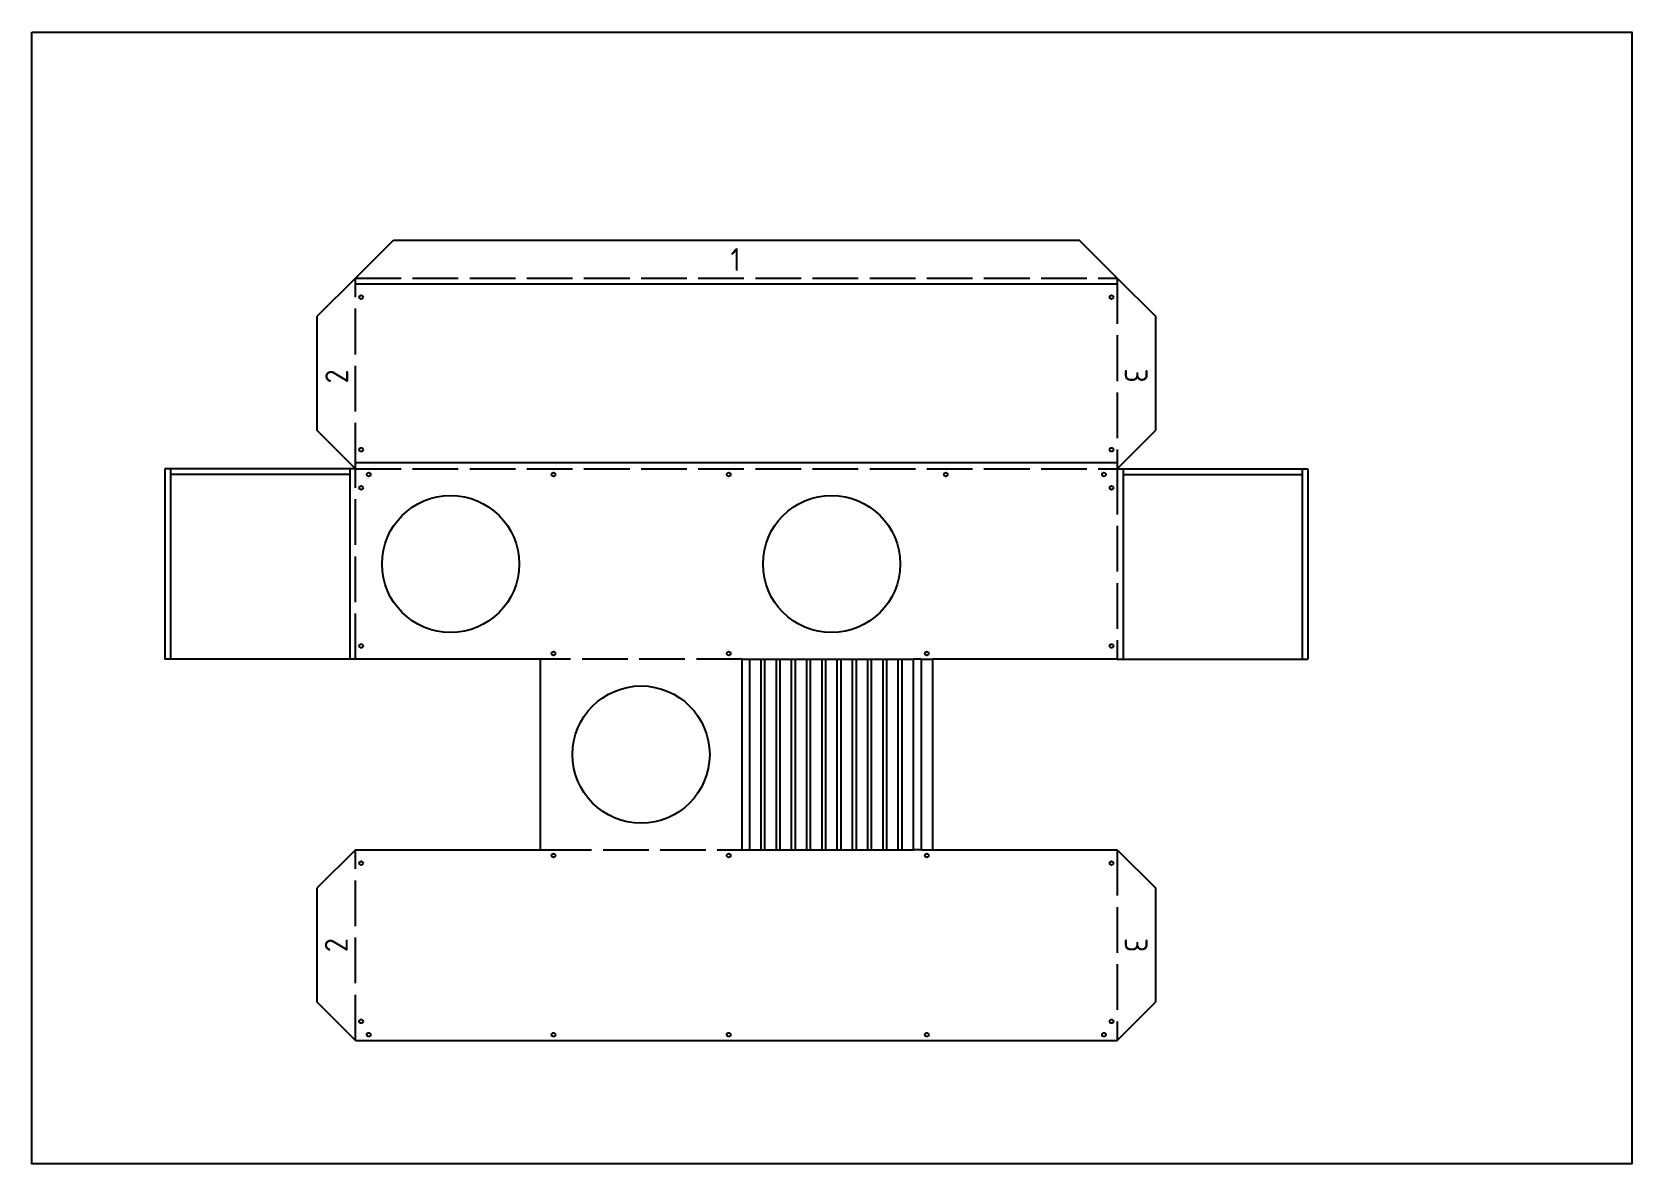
# Model space of a CAD drawing. Header units: centimetres. Extents: x 0.7 to 42.7, y 0.6 to 30.3.
import ezdxf

# ---------------------------------------------------------------- set-up
doc = ezdxf.new("R2010")
doc.units = ezdxf.units.CM
doc.linetypes.add('ACAD_ISO02W100', pattern=[15, 12, -3])
for name, color, linetype in [('1. CORTE', 5, 'Continuous'), ('2. GRAVURA', 1, 'Continuous'), ('3. CONTORNO', 3, 'Continuous'), ('4. DOBRAS', 6, 'ACAD_ISO02W100')]:
    doc.layers.add(name, color=color, linetype=linetype)
doc.styles.add('Mobiliário 1_10', font='isocp3.shx', dxfattribs={"height": 0.6})

msp = doc.modelspace()

# ---------------------------------------------------------------- linework, layer by layer
at = {"ltscale": 0.1}
msp.add_lwpolyline([(0.676, 30.321), (42.676, 30.321), (42.676, 0.621), (0.676, 0.621)], close=True, dxfattribs=at)
at = {"layer": '1. CORTE', "ltscale": 0.1}
for p, q in [((9.165, 23.863), (10.165, 24.863)), ((10.165, 24.863), (28.165, 24.863)), ((29.165, 23.863), (28.165, 24.863)), ((9.165, 23.863), (8.165, 22.863)), ((29.165, 23.863), (30.165, 22.863)), ((9.165, 18.863), (8.165, 19.863)), ((29.165, 18.863), (30.165, 19.863)), ((9.165, 18.863), (4.165, 18.863)), ((4.165, 18.863), (4.165, 13.863)), ((29.165, 18.863), (34.165, 18.863)), ((34.165, 18.863), (34.165, 13.863)), ((14.015, 13.863), (9.165, 13.863)), ((29.165, 13.863), (24.315, 13.863)), ((9.165, 8.863), (8.165, 7.863)), ((29.165, 8.863), (30.165, 7.863)), ((9.165, 3.863), (8.165, 4.863)), ((29.165, 3.863), (30.165, 4.863))]:
    msp.add_line(p, q, dxfattribs=at)
at = {"layer": '1. CORTE'}
for p, q in [((8.165, 19.863), (8.165, 22.863)), ((30.165, 22.863), (30.165, 19.863)), ((9.165, 13.863), (4.165, 13.863)), ((14.015, 13.863), (14.015, 8.863)), ((19.315, 8.863), (19.315, 13.863)), ((19.315, 13.863), (19.515, 13.863)), ((19.515, 8.863), (19.515, 13.863)), ((19.815, 8.863), (19.815, 13.863)), ((19.815, 13.863), (19.915, 13.863)), ((19.915, 8.863), (19.915, 13.863)), ((20.215, 8.863), (20.215, 13.863)), ((20.215, 13.863), (20.315, 13.863)), ((20.315, 8.863), (20.315, 13.863)), ((20.615, 8.863), (20.615, 13.863)), ((20.615, 13.863), (20.715, 13.863)), ((20.715, 8.863), (20.715, 13.863)), ((21.015, 8.863), (21.015, 13.863)), ((21.015, 13.863), (21.115, 13.863)), ((21.115, 8.863), (21.115, 13.863)), ((21.415, 8.863), (21.415, 13.863)), ((21.415, 13.863), (21.515, 13.863)), ((21.515, 8.863), (21.515, 13.863)), ((21.815, 8.863), (21.815, 13.863)), ((21.815, 13.863), (21.915, 13.863)), ((21.915, 8.863), (21.915, 13.863)), ((22.215, 8.863), (22.215, 13.863)), ((22.215, 13.863), (22.315, 13.863)), ((22.315, 8.863), (22.315, 13.863)), ((22.615, 8.863), (22.615, 13.863)), ((22.615, 13.863), (22.715, 13.863)), ((22.715, 8.863), (22.715, 13.863)), ((23.015, 8.863), (23.015, 13.863)), ((23.015, 13.863), (23.115, 13.863)), ((23.115, 8.863), (23.115, 13.863)), ((23.415, 8.863), (23.415, 13.863)), ((23.415, 13.863), (23.515, 13.863)), ((23.515, 8.863), (23.515, 13.863)), ((23.815, 8.863), (23.815, 13.863)), ((24.015, 13.863), (23.815, 13.863)), ((24.015, 13.863), (24.015, 8.863)), ((24.315, 13.863), (24.315, 8.863)), ((29.165, 13.863), (34.165, 13.863)), ((19.315, 8.863), (19.515, 8.863)), ((19.815, 8.863), (19.915, 8.863)), ((20.215, 8.863), (20.315, 8.863)), ((20.615, 8.863), (20.715, 8.863)), ((21.015, 8.863), (21.115, 8.863)), ((21.415, 8.863), (21.515, 8.863)), ((21.815, 8.863), (21.915, 8.863)), ((22.215, 8.863), (22.315, 8.863)), ((22.615, 8.863), (22.715, 8.863)), ((23.015, 8.863), (23.115, 8.863)), ((23.415, 8.863), (23.515, 8.863)), ((24.015, 8.863), (23.815, 8.863)), ((8.165, 4.863), (8.165, 7.863)), ((30.165, 7.863), (30.165, 4.863)), ((9.165, 3.863), (29.165, 3.863))]:
    msp.add_line(p, q, dxfattribs=at)
at = {"layer": '1. CORTE', "ltscale": 0.1}
for points in [[(9.165, 8.863), (14.015, 8.863)], [(24.315, 8.863), (29.165, 8.863)]]:
    msp.add_lwpolyline(points, dxfattribs=at)
at = {"layer": '1. CORTE'}
for centre in [(11.665, 16.363), (21.665, 16.363), (16.665, 11.363)]:
    msp.add_circle(centre, 1.8, dxfattribs=at)
at = {"layer": '2. GRAVURA', "ltscale": 0.1}
for centre in [(9.315, 23.363), (29.015, 23.363), (9.315, 19.363), (29.015, 19.363), (9.515, 18.713), (14.365, 18.713), (18.965, 18.713), (24.665, 18.713), (28.815, 18.713), (9.315, 18.363), (29.015, 18.363), (9.315, 14.213), (14.365, 14.013), (18.965, 14.013), (24.165, 14.013), (29.015, 14.213), (9.315, 8.513), (14.365, 8.713), (18.965, 8.713), (24.165, 8.713), (29.015, 8.513), (9.315, 4.363), (29.015, 4.363), (9.515, 4.013), (14.365, 4.013), (18.965, 4.013), (24.165, 4.013), (28.815, 4.013)]:
    msp.add_circle(centre, 0.05, dxfattribs=at)
at = {"layer": '3. CONTORNO'}
for p, q in [((9.165, 23.713), (29.165, 23.713)), ((29.165, 19.013), (9.165, 19.013))]:
    msp.add_line(p, q, dxfattribs=at)
at = {"layer": '3. CONTORNO', "ltscale": 0.1}
for p, q in [((4.315, 18.863), (4.315, 13.863)), ((9.015, 18.713), (4.315, 18.713)), ((9.015, 18.863), (9.015, 13.863)), ((29.315, 18.863), (29.315, 13.863)), ((29.315, 18.713), (34.015, 18.713)), ((34.015, 18.863), (34.015, 13.863))]:
    msp.add_line(p, q, dxfattribs=at)
at = {"layer": '4. DOBRAS', "ltscale": 0.1}
for p, q in [((9.165, 18.863), (9.165, 23.863)), ((9.165, 23.863), (29.165, 23.863)), ((29.165, 23.863), (29.165, 18.863)), ((9.165, 18.863), (29.165, 18.863)), ((9.165, 13.863), (9.165, 18.863)), ((29.165, 18.863), (29.165, 13.863)), ((19.315, 13.863), (14.015, 13.863)), ((9.165, 3.863), (9.165, 8.863)), ((29.165, 8.863), (29.165, 3.863))]:
    msp.add_line(p, q, dxfattribs=at)
at = {"layer": '4. DOBRAS'}
for p, q in [((19.515, 13.863), (19.815, 13.863)), ((19.915, 13.863), (20.215, 13.863)), ((20.315, 13.863), (20.615, 13.863)), ((20.715, 13.863), (21.015, 13.863)), ((21.115, 13.863), (21.415, 13.863)), ((21.515, 13.863), (21.815, 13.863)), ((21.915, 13.863), (22.215, 13.863)), ((22.315, 13.863), (22.615, 13.863)), ((22.715, 13.863), (23.015, 13.863)), ((23.115, 13.863), (23.415, 13.863)), ((23.515, 13.863), (23.815, 13.863)), ((24.015, 13.863), (24.315, 13.863)), ((19.515, 8.863), (19.815, 8.863)), ((19.915, 8.863), (20.215, 8.863)), ((20.315, 8.863), (20.615, 8.863)), ((20.715, 8.863), (21.015, 8.863)), ((21.115, 8.863), (21.415, 8.863)), ((21.515, 8.863), (21.815, 8.863)), ((21.915, 8.863), (22.215, 8.863)), ((22.315, 8.863), (22.615, 8.863)), ((22.715, 8.863), (23.015, 8.863)), ((23.115, 8.863), (23.415, 8.863)), ((23.515, 8.863), (23.815, 8.863)), ((24.015, 8.863), (24.315, 8.863))]:
    msp.add_line(p, q, dxfattribs=at)
at = {"layer": '4. DOBRAS', "ltscale": 0.1}
msp.add_lwpolyline([(14.015, 8.863), (14.165, 8.863), (19.165, 8.863), (19.315, 8.863)], dxfattribs=at)

# ---------------------------------------------------------------- texts
at = {"layer": '3. CONTORNO', "insert": (19.01, 24.651), "char_height": 0.6, "attachment_point": 1, "style": 'Mobiliário 1_10'}
msp.add_mtext_dynamic_manual_height_columns('1', width=0.45937, gutter_width=3, heights=[0], dxfattribs=at)
at = {"layer": '3. CONTORNO', "char_height": 0.6, "attachment_point": 1, "style": 'Mobiliário 1_10'}
for s, insert, rotation in [('2', (8.377, 21.101), 90), ('3', (29.96, 21.496), 270), ('2', (8.364, 6.179), 90), ('3', (29.96, 6.553), 270)]:
    msp.add_mtext_dynamic_manual_height_columns(s, width=0.45937, gutter_width=3, heights=[0], dxfattribs=dict(at, insert=insert, rotation=rotation))

doc.saveas('drawing.dxf')
